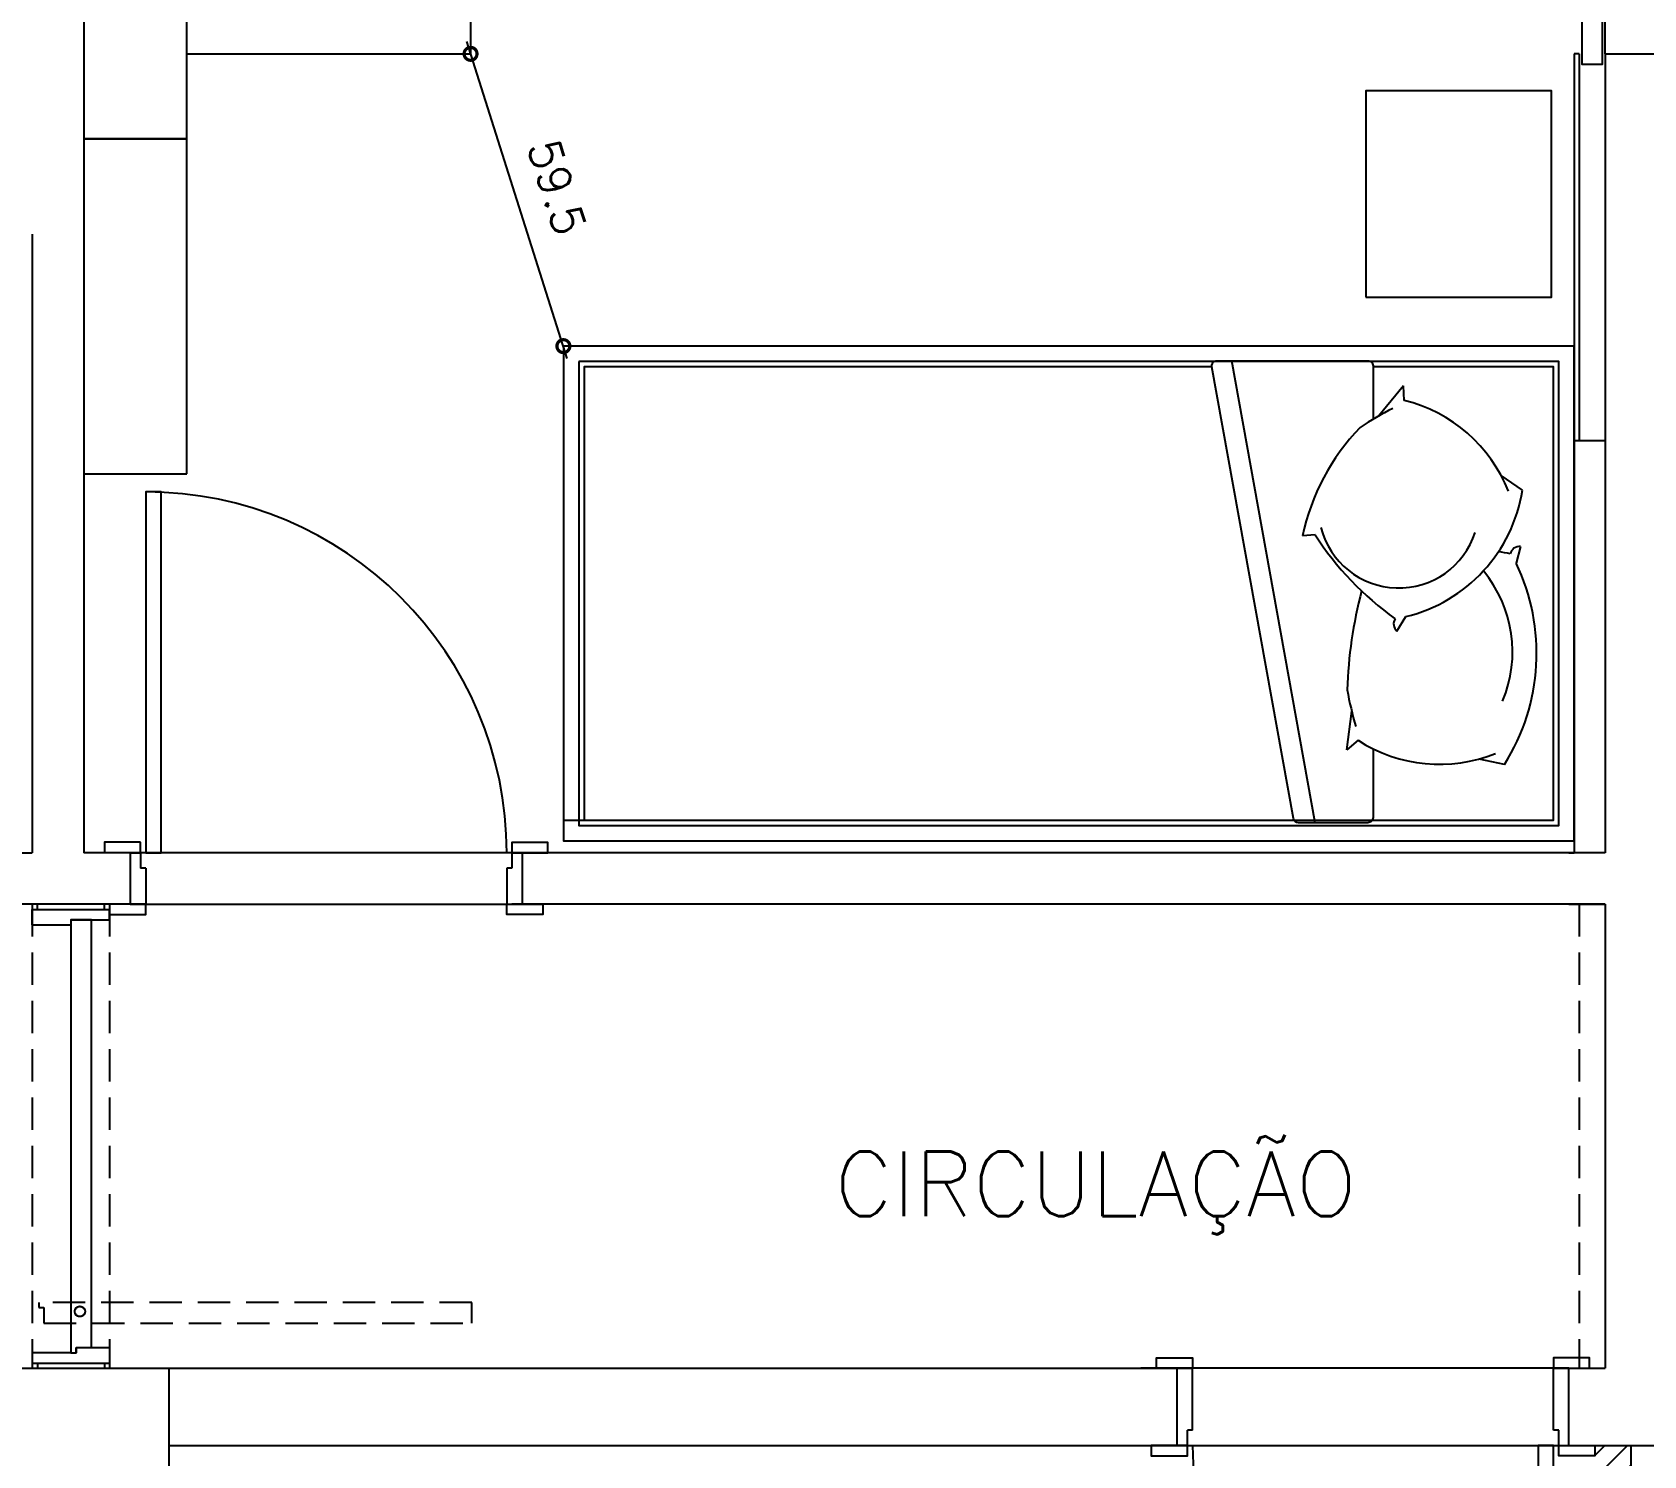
# Model space of a CAD drawing. Extents: x 126968 to 132038, y -1805 to 3860.
# Drawn here: x 129830.6 to 130143.1, y 2452.6 to 2728.8 of the extents above; entities that cross this region are included whole.
import ezdxf
from ezdxf.enums import TextEntityAlignment as Align

# ---------------------------------------------------------------- set-up
doc = ezdxf.new("R2010")
doc.units = 0
doc.header["$MEASUREMENT"] = 0
doc.header["$PDMODE"] = 3
doc.linetypes.add('HIDDEN', pattern=[0.375, 0.25, -0.125])
doc.layers.get('0').update_dxf_attribs({"linetype": 'CONTINUOUS'})
doc.layers.get('Defpoints').update_dxf_attribs({"linetype": 'CONTINUOUS'})
doc.layers.add('COTA', color=8, linetype='CONTINUOUS', lineweight=5)
for name, color, linetype in [('ESCR03', 3, 'CONTINUOUS'), ('PENA01', 1, 'CONTINUOUS'), ('PENA02', 2, 'CONTINUOUS'), ('PENA03', 3, 'CONTINUOUS'), ('PENA04', 4, 'CONTINUOUS'), ('PENA06', 6, 'CONTINUOUS')]:
    doc.layers.add(name, color=color, linetype=linetype)
doc.layers.add('PROJEÇÃO', color=1, linetype='HIDDEN', transparency=0.51)
doc.styles.add('ROMANS', font='ROMANS.SHX')
doc.styles.get("Standard").update_dxf_attribs({"font": 'romans.shx'})
doc.dimstyles.new('COTAS_1_25', dxfattribs={"dimscale": 25, "dimtxt": 0.25, "dimasz": 0.2, "dimexe": 0.1, "dimexo": 0.2, "dimgap": 0.2, "dimtad": 1, "dimdsep": 46, "dimtxsty": 'Standard', "dimblk1": 'DOTSMALL', "dimblk2": 'DOTSMALL', "dimsah": 1, "dimcen": 0.1, "dimdle": 0.1, "dimse1": 1, "dimse2": 1, "dimclrt": 2, "dimadec": 0, "dimazin": 0, "dimtfac": 1, "dimtmove": 2, "dimatfit": 3, "dimldrblk": 'DOTSMALL', "dimfxl": 1, "dimtolj": 1, "dimtzin": 0, "dimarcsym": 0})

# ---------------------------------------------------------------- blocks, each defined once
blk = doc.blocks.new('_DOTSMALL')
at = {"color": 0, "linetype": 'ByBlock', "const_width": 0.5}
blk.add_lwpolyline([(-0.0625, 0, 1), (0.0625, 0, 1)], format="xyb", close=True, dxfattribs=at)
blk = doc.blocks.new('*D272')
at = {"layer": 'COTA', "color": 0, "lineweight": -2, "transparency": 16777216}
blk.add_line((129934.37, 2665.52), (129914.86, 2727), dxfattribs=at)
at = {"layer": 'Defpoints', "color": 0, "transparency": 16777216}
for p in [(129915.61, 2724.61), (129915.61, 2724.61), (129933.61, 2667.9)]:
    blk.add_point(p, dxfattribs=at)
at = {"layer": 'COTA', "color": 0, "lineweight": -2, "transparency": 16777216, "xscale": 5, "yscale": 5, "zscale": 5}
for p, rotation in [((129915.61, 2724.61), 107.6095212737257), ((129933.61, 2667.9), 287.6095212737257)]:
    blk.add_blockref('_DOTSMALL', p, dxfattribs=dict(at, rotation=rotation))
at = {"layer": 'COTA', "color": 2, "transparency": 16777216, "insert": (129932.36, 2698.72), "char_height": 6.25, "attachment_point": 5, "rotation": 287.6095}
blk.add_mtext('\\A1;59.5', dxfattribs=at)

msp = doc.modelspace()

# ---------------------------------------------------------------- hatches: boundary and pattern name
at = {"layer": 'PENA06'}
h = msp.add_hatch(dxfattribs=at)
h.set_pattern_fill('ANSI31', color=256, scale=25)
h.set_pattern_definition([(45, (89948.3493, -6200.0578), (-2.2097087, 2.2097087), [])])
h.paths.add_polyline_path([(130140.613, 2454.615), (130133.613, 2454.615), (130133.613, 2452.615), (130133.613, 2449.615), (130140.613, 2449.615)])

# ---------------------------------------------------------------- linework, layer by layer
msp.add_line((130079.391, 2575.446), (130063.216, 2665.076))
at = {"ltscale": 0.01}
for p, q in [((130096.54, 2660.184), (130091.722, 2654.356)), ((130096.669, 2657.342), (130096.54, 2660.184)), ((130119.589, 2639.963), (130115.439, 2642.808)), ((130079.365, 2631.295), (130076.931, 2631.071)), ((130119.196, 2629.011), (130118.345, 2625.815)), ((130095.241, 2612.627), (130096.976, 2615.443)), ((130085.565, 2589.564), (130086.483, 2597.07)), ((130087.718, 2591.425), (130085.565, 2589.564)), ((130116.097, 2586.739), (130111.177, 2587.795))]:
    msp.add_line(p, q, dxfattribs=at)
for points in [[(130089.189, 2677.431), (130125.189, 2677.431), (130125.189, 2717.431), (130089.189, 2717.431)], [(129933.613, 2667.904), (129933.613, 2571.904), (130129.613, 2571.904), (130129.613, 2667.904)], [(129936.613, 2664.904), (129936.613, 2574.904), (130126.613, 2574.904), (130126.613, 2664.904)]]:
    msp.add_lwpolyline(points, close=True)
for points in [[(129933.613, 2575.904), (130125.613, 2575.904), (130125.613, 2663.904), (130090.613, 2663.904)], [(130059.361, 2663.904), (129937.613, 2663.904), (129937.613, 2575.904), (130075.328, 2575.904)]]:
    msp.add_lwpolyline(points)
msp.add_lwpolyline([(130090.613, 2589.78), (130090.613, 2576.446, -0.4142136), (130089.613, 2575.446), (130076.169, 2575.446, -0.3641117), (130075.184, 2576.273), (130059.361, 2663.903, -0.4661556), (130060.346, 2665.076), (130089.613, 2665.076, -0.4142136), (130090.613, 2664.076), (130090.613, 2653.711)], format="xyb")
for centre, radius, start, end in [((130089.809, 2629.096), 29.067, 21.46314, 76.3499), ((130124.116, 2597.418), 65.508, 116.93984, 123.35396), ((130119.427, 2622.035), 43.446, 136.1429, 167.99534), ((130089.909, 2644.647), 30.047, 283.60214, 351.03184), ((130129.763, 2663.883), 60.016, 212.88754, 234.50213), ((130095.598, 2636.559), 15.584, 194.29711, 342.12473), ((130119.007, 2627.201), 1.82, 84.01943, 167.29237), ((130105.729, 2568.698), 60.016, 78.9507, 81.1852), ((130081.913, 2608.308), 40.42, 327.7495, 25.66577), ((130092.977, 2608.571), 24.688, 337.23781, 39.55432), ((130172.591, 2598.399), 87.035, 165.35039, 178.13843), ((130096.425, 2614.009), 1.82, 146.16046, 229.4334), ((130150.096, 2612.713), 65.508, 190.09887, 196.51299), ((130103.505, 2615.831), 29.067, 237.10293, 291.98969)]:
    msp.add_arc(centre, radius, start, end, dxfattribs=at)
at = {"layer": 'PENA01'}
for p, q in [((130135.613, 2724.615), (130135.613, 2794.615)), ((129923.613, 2569.615), (129851.613, 2569.615)), ((129852.613, 2559.615), (129922.613, 2559.615)), ((130125.613, 2469.615), (130055.613, 2469.615)), ((130054.613, 2454.615), (130126.613, 2454.615))]:
    msp.add_line(p, q, dxfattribs=at)
at = {"layer": 'PENA01', "linetype": 'Continuous'}
for centre, start, end in [((129852.613, 2569.615), 0, 90), ((130125.613, 2454.615), 180, 270)]:
    msp.add_arc(centre, 70, start, end, dxfattribs=at)
at = {"layer": 'PENA02'}
for p in [(129915.613, 2834.615), (129860.613, 2724.615)]:
    msp.add_line(p, (129915.613, 2724.615), dxfattribs=at)
at = {"layer": 'PENA03', "linetype": 'Continuous'}
for p, q in [((129860.613, 2708.115), (129860.613, 2849.615)), ((129840.613, 2708.115), (129860.613, 2708.115)), ((129849.613, 2569.615), (129851.613, 2569.615)), ((129851.613, 2569.615), (129851.613, 2566.615)), ((129923.613, 2569.615), (129923.613, 2566.615)), ((129925.613, 2569.615), (129923.613, 2569.615)), ((129852.613, 2566.615), (129851.613, 2566.615)), ((129852.613, 2566.615), (129852.613, 2559.615)), ((129922.613, 2566.615), (129922.613, 2559.615)), ((129923.613, 2566.615), (129922.613, 2566.615)), ((129849.613, 2559.615), (129852.613, 2559.615)), ((129922.613, 2559.615), (129925.613, 2559.615)), ((130052.613, 2469.615), (130055.613, 2469.615)), ((130055.613, 2457.615), (130055.613, 2469.615)), ((130125.613, 2457.615), (130125.613, 2469.615)), ((130128.613, 2469.615), (130125.613, 2469.615)), ((130054.613, 2454.615), (130054.613, 2457.615)), ((130055.613, 2457.615), (130054.613, 2457.615)), ((130126.613, 2457.615), (130125.613, 2457.615)), ((130126.613, 2457.615), (130125.613, 2457.615)), ((130126.613, 2454.615), (130126.613, 2457.615)), ((130052.613, 2454.615), (130054.613, 2454.615)), ((130126.613, 2454.615), (130128.613, 2454.615))]:
    msp.add_line(p, q, dxfattribs=at)
for points in [[(129851.613, 2571.636), (129844.613, 2571.636), (129844.613, 2569.636), (129851.613, 2569.636)], [(129923.613, 2569.615), (129930.613, 2569.615), (129930.613, 2571.615), (129923.613, 2571.615)], [(129852.613, 2559.615), (129845.613, 2559.615), (129845.613, 2557.615), (129852.613, 2557.615)], [(129922.613, 2559.615), (129929.613, 2559.615), (129929.613, 2557.615), (129922.613, 2557.615)], [(130055.613, 2469.615), (130048.613, 2469.615), (130048.613, 2471.615), (130055.613, 2471.615)], [(130125.613, 2469.615), (130132.613, 2469.615), (130132.613, 2471.615), (130125.613, 2471.615)], [(130054.613, 2454.615), (130047.613, 2454.615), (130047.613, 2452.615), (130054.613, 2452.615)], [(130125.613, 2454.615), (130122.613, 2454.615), (130122.613, 2384.615), (130125.613, 2384.615)], [(130126.613, 2454.615), (130133.613, 2454.615), (130133.613, 2452.615), (130126.613, 2452.615)]]:
    msp.add_lwpolyline(points, close=True, dxfattribs=at)
at = {"layer": 'PENA04'}
for p, q in [((130129.613, 2724.615), (130129.613, 2569.615)), ((130130.613, 2724.615), (130129.613, 2724.615)), ((130130.613, 2724.615), (130130.613, 2649.615)), ((130129.613, 2649.615), (130135.613, 2649.615)), ((129831.613, 2558.615), (129831.613, 2559.615)), ((129844.613, 2558.615), (129844.613, 2559.615)), ((129844.613, 2558.615), (129844.613, 2559.615)), ((129830.613, 2558.615), (129845.613, 2558.615)), ((129830.613, 2556.615), (129830.613, 2558.615)), ((129830.613, 2555.615), (129830.613, 2556.615)), ((129838.113, 2556.615), (129845.613, 2556.615)), ((129844.613, 2558.615), (129845.613, 2558.615)), ((129845.613, 2556.615), (129845.613, 2558.615)), ((129845.613, 2556.615), (129845.613, 2558.615)), ((129830.613, 2555.615), (129838.113, 2555.615)), ((129830.613, 2472.615), (129830.613, 2470.615)), ((129838.113, 2472.615), (129830.613, 2472.615)), ((129839.113, 2473.615), (129845.613, 2473.615)), ((129839.113, 2473.615), (129839.113, 2472.615)), ((129845.613, 2473.615), (129845.613, 2470.615)), ((129830.613, 2470.615), (129845.613, 2470.615)), ((129831.613, 2470.615), (129831.613, 2469.615)), ((129844.613, 2470.615), (129844.613, 2469.615)), ((130140.613, 2454.615), (130140.613, 2209.615))]:
    msp.add_line(p, q, dxfattribs=at)
for points in [[(130131.113, 2797.615), (130131.113, 2722.615), (130135.113, 2722.615), (130135.113, 2797.615), (130131.113, 2797.615)], [(129839.113, 2473.615), (129842.113, 2473.615), (129842.113, 2556.615), (129838.113, 2556.615), (129838.113, 2472.615), (129839.113, 2472.615), (129839.113, 2473.615)]]:
    msp.add_lwpolyline(points, dxfattribs=at)
for points in [[(129860.613, 2643.115), (129860.613, 2708.115), (129840.613, 2708.115), (129840.613, 2643.115)], [(129852.613, 2569.615), (129855.613, 2569.615), (129855.613, 2639.615), (129852.613, 2639.615)]]:
    msp.add_lwpolyline(points, close=True, dxfattribs=at)
msp.add_circle((129839.863, 2480.615), 1, dxfattribs=at)
at = {"layer": 'PENA06'}
for p, q in [((129840.613, 2849.615), (129840.613, 2569.615)), ((130135.613, 2724.615), (130135.613, 2569.615)), ((130135.613, 2724.615), (130135.613, 2569.615)), ((130135.613, 2724.615), (130150.613, 2724.615)), ((129830.613, 2689.615), (129830.613, 2569.615)), ((129823.492, 2569.615), (129830.613, 2569.615)), ((129849.613, 2569.615), (129840.613, 2569.615)), ((130135.613, 2569.615), (129923.613, 2569.615)), ((130128.613, 2569.615), (130129.613, 2569.615)), ((129849.613, 2559.615), (129823.492, 2559.615)), ((130135.613, 2559.615), (129923.613, 2559.615)), ((130128.613, 2559.615), (130135.613, 2559.615)), ((130135.613, 2559.615), (130135.613, 2542.615)), ((130135.613, 2559.615), (130135.613, 2469.615)), ((129857.113, 2469.615), (130052.613, 2469.615)), ((130052.613, 2469.615), (130045.613, 2469.615)), ((130128.613, 2469.615), (130135.613, 2469.615)), ((129857.113, 2454.615), (130052.613, 2454.615)), ((130128.613, 2454.615), (130277.613, 2454.615))]:
    msp.add_line(p, q, dxfattribs=at)
at = {"layer": 'PENA06', "linetype": 'Continuous'}
for p, q in [((129849.613, 2569.615), (129849.613, 2559.615)), ((129925.613, 2569.615), (129925.613, 2559.615)), ((130052.613, 2454.615), (130052.613, 2469.615)), ((130128.613, 2454.615), (130128.613, 2469.615))]:
    msp.add_line(p, q, dxfattribs=at)
at = {"layer": 'PENA06'}
msp.add_lwpolyline([(129814.113, 2448.115), (129814.113, 2469.615), (129857.113, 2469.615), (129857.113, 2448.115)], close=True, dxfattribs=at)
at = {"layer": 'PROJEÇÃO', "ltscale": 25}
for p, q in [((129830.613, 2559.615), (129830.613, 2469.615)), ((129845.613, 2559.615), (129845.613, 2469.615)), ((130130.613, 2559.615), (130130.613, 2469.615))]:
    msp.add_line(p, q, dxfattribs=at)
msp.add_lwpolyline([(129832.863, 2481.365), (129832.863, 2478.365), (129915.863, 2478.365), (129915.863, 2482.365), (129831.863, 2482.365), (129831.863, 2481.365), (129832.863, 2481.365)], dxfattribs=at)
msp.add_circle((129839.863, 2480.615), 1, dxfattribs=at)

# ---------------------------------------------------------------- texts
at = {"layer": 'ESCR03', "color": 4, "linetype": 'Continuous', "style": 'ROMANS'}
msp.add_text('CIRCULAÇÃO', height=12.5, dxfattribs=at).set_placement((130036.843, 2505.229), align=Align.MIDDLE)

# ---------------------------------------------------------------- dimensions: what is measured, and where the dimension line sits
at = {"layer": 'COTA'}
dim = msp.add_aligned_dim(p1=(129933.613, 2667.904), p2=(129915.613, 2724.615), distance=0, dimstyle='COTAS_1_25', dxfattribs=at)
dim.commit()
dim.dimension.update_dxf_attribs({"geometry": '*D272', "text_midpoint": (129932.357, 2698.717)})

doc.saveas('drawing.dxf')
